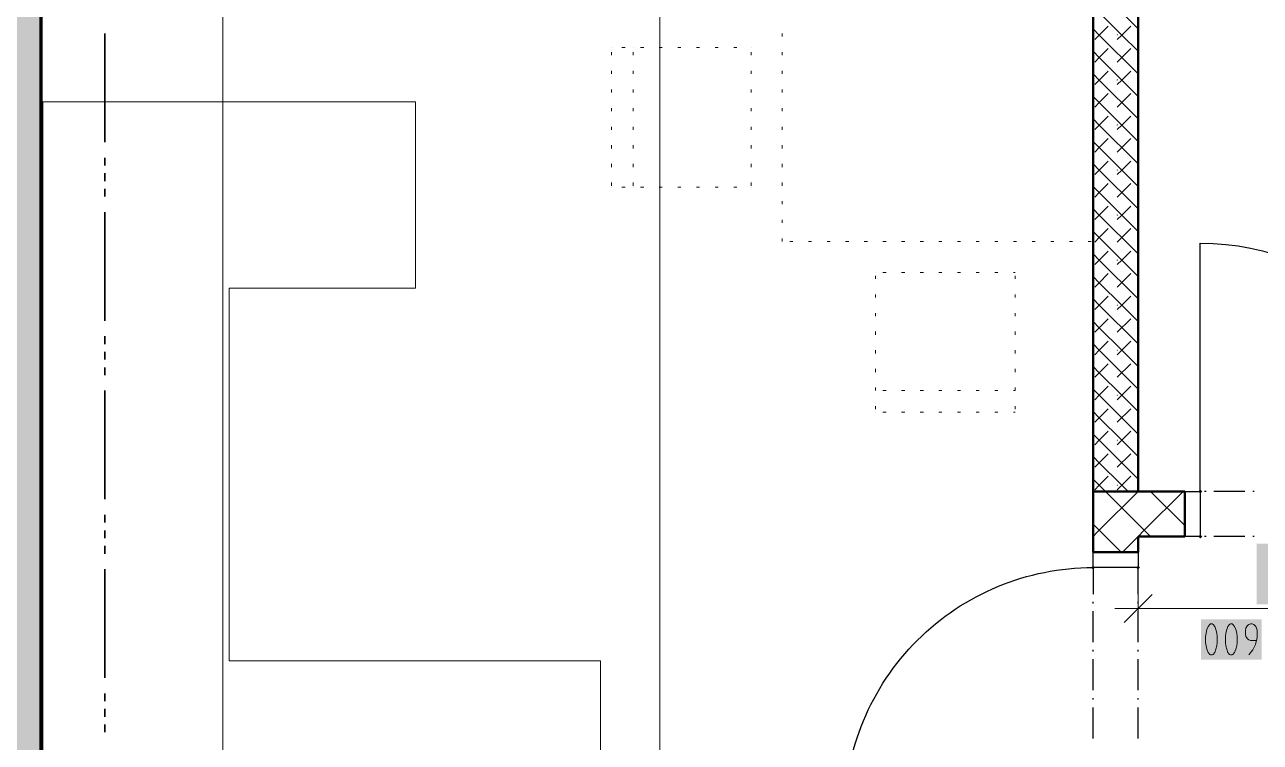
# Model space of a CAD drawing. Header units: millimetres. Extents: x 0 to 594, y 0 to 420.
# Drawn here: x 177.76 to 214.18, y 262.16 to 283.33 of the extents above; entities that cross this region are included whole.
import ezdxf

# ---------------------------------------------------------------- set-up
doc = ezdxf.new("R2010")
doc.units = ezdxf.units.MM
doc.header["$LTSCALE"] = 8
for name, color, linetype in [('PDF_Dvere', 7, 'Continuous'), ('PDF_Koty delkove', 7, 'Continuous'), ('PDF_Kuchyne', 7, 'Continuous'), ('PDF_Nabytek', 7, 'Continuous'), ('PDF_Pozarni useky', 7, 'Continuous'), ('PDF_Pricky zdene', 7, 'Continuous'), ('PDF_Steny obvodove nosne', 7, 'Continuous')]:
    doc.layers.add(name, color=color, linetype=linetype)

msp = doc.modelspace()

# ---------------------------------------------------------------- hatches: boundary and pattern name
at = {"layer": 'PDF_Steny obvodove nosne', "true_color": 0xc0c0c0, "transparency": 33554559}
msp.add_hatch(color=9, dxfattribs=at).paths.add_polyline_path([(176.414, 316.773), (176.414, 236.45), (178.246, 236.45), (178.246, 319), (178.246, 321.269), (176.414, 320.656)])

# ---------------------------------------------------------------- linework, layer by layer
at = {"layer": 'PDF_Dvere', "lineweight": 25}
for points in [[(212.408, 269.559), (212.408, 276.886, -0.414213), (219.735, 269.559)], [(209.248, 260.352), (209.248, 259.988), (201.921, 259.988, -0.414214), (209.248, 267.315), (209.248, 266.535)]]:
    msp.add_lwpolyline(points, format="xyb", dxfattribs=at)
for points in [[(212.408, 268.231), (211.95, 268.231), (211.95, 269.559), (212.408, 269.559)], [(210.576, 267.773), (210.576, 267.315), (209.248, 267.315), (209.248, 267.773)]]:
    msp.add_lwpolyline(points, close=True, dxfattribs=at)
for points in [[(212.58, 269.559), (212.534, 269.559)], [(213.725, 269.559), (212.809, 269.559)], [(214, 269.559), (213.954, 269.559)], [(212.58, 268.231), (212.534, 268.231)], [(213.725, 268.231), (212.809, 268.231)], [(214, 268.231), (213.954, 268.231)], [(210.576, 266.535), (210.576, 267.315)], [(209.248, 266.26), (209.248, 266.306)], [(210.576, 266.26), (210.576, 266.306)], [(209.248, 265.115), (209.248, 266.031)], [(210.576, 265.115), (210.576, 266.031)], [(209.248, 264.84), (209.248, 264.886)], [(210.576, 264.84), (210.576, 264.886)], [(209.248, 263.695), (209.248, 264.611)], [(210.576, 263.695), (210.576, 264.611)], [(209.248, 263.421), (209.248, 263.466)], [(210.576, 263.421), (210.576, 263.466)], [(209.248, 262.276), (209.248, 263.192)], [(210.576, 262.276), (210.576, 263.192)]]:
    msp.add_lwpolyline(points, dxfattribs=at)
at = {"layer": 'PDF_Dvere', "lineweight": 25, "transparency": 33554559}
for points in [[(212.465, 269.559), (212.408, 269.502), (212.408, 269.616), (212.35, 269.559)], [(212.465, 268.231), (212.408, 268.174), (212.408, 268.288), (212.35, 268.231)], [(209.248, 267.258), (209.191, 267.315), (209.305, 267.315), (209.248, 267.373)], [(210.576, 267.258), (210.519, 267.315), (210.633, 267.315), (210.576, 267.373)]]:
    msp.add_solid(points, dxfattribs=at)
at = {"layer": 'PDF_Koty delkove', "lineweight": 18}
for points in [[(183.6, 257.744), (183.6, 259.072), (183.6, 319)], [(196.478, 190.656), (196.478, 207.784), (196.478, 216.165), (196.478, 217.812), (196.478, 220.285), (196.478, 222.575), (196.478, 236.313), (196.478, 238.786), (196.478, 257.744), (196.478, 259.072), (196.478, 313.476)], [(210.576, 266.797), (210.576, 266.11), (210.576, 265.423)], [(210.988, 266.522), (210.164, 265.698)], [(210.576, 266.11), (209.889, 266.11)], [(234.068, 266.11), (228.633, 266.11), (228.145, 266.11), (225.093, 266.11), (223.765, 266.11), (216.071, 266.11), (210.576, 266.11)], [(212.565, 265.285), (212.565, 265.102), (212.577, 265.011), (212.602, 264.904), (212.638, 264.813), (212.687, 264.751), (212.712, 264.737), (212.76, 264.737), (212.785, 264.751), (212.834, 264.813), (212.87, 264.904), (212.895, 265.011), (212.908, 265.102), (212.908, 265.285), (212.895, 265.377), (212.87, 265.484), (212.834, 265.575), (212.785, 265.637), (212.76, 265.652)], [(212.76, 265.652), (212.712, 265.652), (212.687, 265.637), (212.638, 265.575), (212.602, 265.484), (212.577, 265.377), (212.565, 265.285)], [(214.057, 265.163), (213.886, 265.163), (213.837, 265.179), (213.8, 265.209), (213.776, 265.24), (213.752, 265.285), (213.739, 265.346), (213.739, 265.468), (213.752, 265.53), (213.776, 265.575), (213.8, 265.606), (213.837, 265.637), (213.886, 265.652), (213.934, 265.652), (213.984, 265.637)], [(213.984, 265.637), (214.02, 265.606), (214.044, 265.575), (214.069, 265.53), (214.082, 265.468), (214.082, 265.255), (214.033, 265.042), (213.959, 264.889), (213.837, 264.737)]]:
    msp.add_lwpolyline(points, dxfattribs=at)
msp.add_lwpolyline([(213.152, 265.285), (213.152, 265.102), (213.165, 265.011), (213.189, 264.904), (213.225, 264.813), (213.274, 264.751), (213.299, 264.737), (213.347, 264.737), (213.372, 264.751), (213.421, 264.813), (213.457, 264.904), (213.482, 265.011), (213.495, 265.102), (213.495, 265.285), (213.482, 265.377), (213.457, 265.484), (213.421, 265.575), (213.372, 265.637), (213.347, 265.652), (213.299, 265.652), (213.274, 265.637), (213.225, 265.575), (213.189, 265.484), (213.165, 265.377)], close=True, dxfattribs=at)
at = {"layer": 'PDF_Koty delkove', "color": 7, "lineweight": 18, "true_color": 0xffffff, "transparency": 33554559}
for points in [[(215.259, 266.231), (215.259, 268.022), (214.068, 266.231), (214.068, 268.022)], [(214.219, 265.79), (212.428, 265.79), (214.219, 264.599), (212.428, 264.599)]]:
    msp.add_solid(points, dxfattribs=at)
at = {"layer": 'PDF_Kuchyne', "lineweight": 13}
msp.add_lwpolyline([(183.787, 275.558), (183.787, 264.568), (194.731, 264.568), (194.731, 259.072), (178.291, 259.072), (178.291, 264.568), (178.291, 275.558), (178.291, 281.053), (189.282, 281.053), (189.282, 275.558)], close=True, dxfattribs=at)
at = {"layer": 'PDF_Nabytek', "lineweight": 13}
for points in [[(200.089, 282.975), (200.089, 283.066)], [(209.248, 282.975), (209.248, 283.066)], [(195.052, 282.656), (195.052, 282.656)], [(195.052, 282.656), (195.052, 282.656)], [(195.453, 282.656), (195.361, 282.656)], [(195.693, 282.656), (195.693, 282.656)], [(196.003, 282.656), (195.911, 282.656)], [(196.552, 282.656), (196.461, 282.656)], [(197.102, 282.656), (197.01, 282.656)], [(197.651, 282.656), (197.56, 282.656)], [(198.201, 282.656), (198.109, 282.656)], [(198.75, 282.656), (198.659, 282.656)], [(199.173, 282.656), (199.173, 282.656)], [(199.173, 282.656), (199.173, 282.656)], [(195.052, 282.425), (195.052, 282.517)], [(195.693, 282.425), (195.693, 282.517)], [(199.173, 282.425), (199.173, 282.517)], [(200.089, 282.425), (200.089, 282.517)], [(209.248, 282.425), (209.248, 282.517)], [(195.052, 281.876), (195.052, 281.967)], [(195.693, 281.876), (195.693, 281.967)], [(199.173, 281.876), (199.173, 281.967)], [(200.089, 281.876), (200.089, 281.967)], [(209.248, 281.876), (209.248, 281.967)], [(195.052, 281.326), (195.052, 281.418)], [(195.693, 281.326), (195.693, 281.418)], [(199.173, 281.326), (199.173, 281.418)], [(200.089, 281.326), (200.089, 281.418)], [(209.248, 281.326), (209.248, 281.418)], [(195.052, 280.777), (195.052, 280.868)], [(195.693, 280.777), (195.693, 280.868)], [(199.173, 280.777), (199.173, 280.868)], [(200.089, 280.777), (200.089, 280.868)], [(209.248, 280.777), (209.248, 280.868)], [(195.052, 280.227), (195.052, 280.319)], [(195.693, 280.227), (195.693, 280.319)], [(199.173, 280.227), (199.173, 280.319)], [(200.089, 280.227), (200.089, 280.319)], [(209.248, 280.227), (209.248, 280.319)], [(195.052, 279.677), (195.052, 279.769)], [(195.693, 279.677), (195.693, 279.769)], [(199.173, 279.677), (199.173, 279.769)], [(200.089, 279.677), (200.089, 279.769)], [(209.248, 279.677), (209.248, 279.769)], [(195.052, 279.128), (195.052, 279.22)], [(195.693, 279.128), (195.693, 279.22)], [(199.173, 279.128), (199.173, 279.22)], [(200.089, 279.128), (200.089, 279.22)], [(209.248, 279.128), (209.248, 279.22)], [(195.052, 278.578), (195.052, 278.67)], [(195.693, 278.578), (195.693, 278.67)], [(199.173, 278.578), (199.173, 278.67)], [(200.089, 278.578), (200.089, 278.67)], [(209.248, 278.578), (209.248, 278.67)], [(195.052, 278.535), (195.052, 278.535)], [(195.052, 278.535), (195.052, 278.535)], [(195.453, 278.535), (195.361, 278.535)], [(195.693, 278.535), (195.693, 278.535)], [(196.003, 278.535), (195.911, 278.535)], [(196.552, 278.535), (196.461, 278.535)], [(197.102, 278.535), (197.01, 278.535)], [(197.651, 278.535), (197.56, 278.535)], [(198.201, 278.535), (198.109, 278.535)], [(198.75, 278.535), (198.659, 278.535)], [(199.173, 278.535), (199.173, 278.535)], [(199.173, 278.535), (199.173, 278.535)], [(200.089, 278.029), (200.089, 278.121)], [(209.248, 278.029), (209.248, 278.121)], [(200.089, 277.479), (200.089, 277.571)], [(209.248, 277.479), (209.248, 277.571)], [(200.089, 276.932), (200.089, 277.021)], [(200.089, 276.932), (200.089, 276.932)], [(200.399, 276.932), (200.307, 276.932)], [(200.948, 276.932), (200.857, 276.932)], [(201.498, 276.932), (201.406, 276.932)], [(202.047, 276.932), (201.956, 276.932)], [(202.597, 276.932), (202.505, 276.932)], [(203.146, 276.932), (203.055, 276.932)], [(203.696, 276.932), (203.604, 276.932)], [(204.246, 276.932), (204.154, 276.932)], [(204.795, 276.932), (204.703, 276.932)], [(205.345, 276.932), (205.253, 276.932)], [(205.894, 276.932), (205.802, 276.932)], [(206.444, 276.932), (206.352, 276.932)], [(206.993, 276.932), (206.902, 276.932)], [(207.543, 276.932), (207.451, 276.932)], [(208.092, 276.932), (208.001, 276.932)], [(208.642, 276.932), (208.55, 276.932)], [(209.191, 276.932), (209.1, 276.932)], [(209.248, 276.932), (209.248, 277.021)], [(209.248, 276.932), (209.248, 276.932)], [(209.248, 276.932), (209.248, 276.932)], [(202.833, 276.016), (202.833, 276.016)], [(202.833, 276.016), (202.833, 276.016)], [(202.833, 275.831), (202.833, 275.922)], [(203.146, 276.016), (203.055, 276.016)], [(203.696, 276.016), (203.604, 276.016)], [(204.246, 276.016), (204.154, 276.016)], [(204.795, 276.016), (204.703, 276.016)], [(205.345, 276.016), (205.253, 276.016)], [(205.894, 276.016), (205.802, 276.016)], [(206.444, 276.016), (206.352, 276.016)], [(206.954, 276.016), (206.902, 276.016)], [(206.954, 276.016), (206.954, 276.016)], [(206.954, 276.016), (206.954, 276.016)], [(206.954, 275.831), (206.954, 275.922)], [(202.833, 275.281), (202.833, 275.373)], [(206.954, 275.281), (206.954, 275.373)], [(202.833, 274.732), (202.833, 274.823)], [(206.954, 274.732), (206.954, 274.823)], [(202.833, 274.182), (202.833, 274.274)], [(206.954, 274.182), (206.954, 274.274)], [(202.833, 273.633), (202.833, 273.724)], [(206.954, 273.633), (206.954, 273.724)], [(202.833, 273.083), (202.833, 273.175)], [(206.954, 273.083), (206.954, 273.175)], [(202.833, 272.534), (202.833, 272.625)], [(202.833, 272.536), (202.833, 272.536)], [(203.146, 272.536), (203.055, 272.536)], [(203.696, 272.536), (203.604, 272.536)], [(204.246, 272.536), (204.154, 272.536)], [(204.795, 272.536), (204.703, 272.536)], [(205.345, 272.536), (205.253, 272.536)], [(205.894, 272.536), (205.802, 272.536)], [(206.444, 272.536), (206.352, 272.536)], [(206.954, 272.536), (206.902, 272.536)], [(206.954, 272.534), (206.954, 272.625)], [(206.954, 272.536), (206.954, 272.536)], [(202.833, 271.984), (202.833, 272.076)], [(206.954, 271.984), (206.954, 272.076)], [(202.833, 271.895), (202.833, 271.895)], [(202.833, 271.895), (202.833, 271.895)], [(203.146, 271.895), (203.055, 271.895)], [(203.696, 271.895), (203.604, 271.895)], [(204.246, 271.895), (204.154, 271.895)], [(204.795, 271.895), (204.703, 271.895)], [(205.345, 271.895), (205.253, 271.895)], [(205.894, 271.895), (205.802, 271.895)], [(206.444, 271.895), (206.352, 271.895)], [(206.954, 271.895), (206.902, 271.895)], [(206.954, 271.895), (206.954, 271.895)], [(206.954, 271.895), (206.954, 271.895)]]:
    msp.add_lwpolyline(points, dxfattribs=at)
at = {"layer": 'PDF_Pozarni useky', "lineweight": 35}
for points in [[(180.123, 279.861), (180.123, 283.066)], [(180.123, 279.174), (180.123, 279.403)], [(180.123, 278.716), (180.123, 278.945)], [(180.123, 278.258), (180.123, 278.487)], [(180.123, 274.594), (180.123, 277.8)], [(180.123, 273.907), (180.123, 274.136)], [(180.123, 273.45), (180.123, 273.679)], [(180.123, 272.992), (180.123, 273.221)], [(180.123, 269.328), (180.123, 272.534)], [(180.123, 268.641), (180.123, 268.87)], [(180.123, 268.183), (180.123, 268.412)], [(180.123, 267.725), (180.123, 267.954)], [(180.123, 264.062), (180.123, 267.267)], [(180.123, 263.375), (180.123, 263.604)], [(180.123, 262.917), (180.123, 263.146)], [(180.123, 262.459), (180.123, 262.688)]]:
    msp.add_lwpolyline(points, dxfattribs=at)
at = {"layer": 'PDF_Pricky zdene', "lineweight": 50}
msp.add_lwpolyline([(210.576, 269.559), (210.576, 313.476), (210.576, 313.613), (209.248, 313.613), (209.248, 313.476), (209.248, 269.559), (209.248, 269.559)], close=True, dxfattribs=at)
at = {"layer": 'PDF_Pricky zdene', "lineweight": 9}
for points in [[(210.576, 283.206), (209.431, 284.351), (209.697, 284.616)], [(210.576, 282.542), (210.095, 283.023), (209.431, 283.687)], [(209.431, 283.023), (209.248, 283.206)], [(209.298, 282.89), (209.431, 283.023), (209.697, 283.288)], [(210.576, 281.878), (209.431, 283.023)], [(209.962, 282.89), (210.095, 283.023), (210.361, 283.288)], [(209.431, 282.359), (209.697, 282.624)], [(209.962, 282.226), (210.361, 282.624)], [(209.431, 282.359), (209.248, 282.542)], [(209.298, 282.226), (209.431, 282.359)], [(210.576, 281.214), (210.095, 281.695), (209.431, 282.359)], [(209.431, 281.695), (209.248, 281.878)], [(210.576, 280.55), (209.431, 281.695), (209.697, 281.96)], [(209.962, 281.562), (210.095, 281.695), (210.361, 281.96)], [(209.298, 281.562), (209.431, 281.695)], [(209.431, 281.031), (209.248, 281.214)], [(209.431, 281.031), (209.697, 281.296)], [(209.962, 280.898), (210.361, 281.296)], [(209.298, 280.898), (209.431, 281.031)], [(210.576, 279.886), (210.095, 280.367), (209.431, 281.031)], [(209.431, 280.367), (209.248, 280.55)], [(209.298, 280.234), (209.431, 280.367), (209.697, 280.632)], [(209.962, 280.234), (210.095, 280.367), (210.361, 280.632)], [(210.576, 279.222), (209.431, 280.367)], [(209.431, 279.703), (209.248, 279.886)], [(209.298, 279.57), (209.431, 279.703)], [(209.431, 279.703), (209.697, 279.968)], [(210.576, 278.558), (210.095, 279.039), (209.431, 279.703)], [(209.962, 279.57), (210.361, 279.968)], [(209.431, 279.039), (209.248, 279.222)], [(209.298, 278.906), (209.431, 279.039), (209.697, 279.304)], [(210.576, 277.894), (209.431, 279.039)], [(209.962, 278.906), (210.095, 279.039), (210.361, 279.304)], [(209.431, 278.375), (209.697, 278.64)], [(209.962, 278.242), (210.361, 278.64)], [(209.431, 278.375), (209.248, 278.558)], [(209.298, 278.242), (209.431, 278.375)], [(210.576, 277.23), (210.095, 277.711), (209.431, 278.375)], [(209.431, 277.711), (209.248, 277.894)], [(209.298, 277.578), (209.431, 277.711), (209.697, 277.976)], [(209.962, 277.578), (210.095, 277.711), (210.361, 277.976)], [(210.576, 276.566), (209.431, 277.711)], [(209.431, 277.046), (209.248, 277.23)], [(209.431, 277.046), (209.697, 277.312)], [(209.962, 276.914), (210.361, 277.312)], [(209.298, 276.914), (209.431, 277.046)], [(210.576, 275.902), (210.095, 276.382), (209.431, 277.046)], [(209.431, 276.382), (209.248, 276.566)], [(209.298, 276.25), (209.431, 276.382), (209.697, 276.648)], [(209.962, 276.25), (210.095, 276.382), (210.361, 276.648)], [(210.576, 275.238), (209.431, 276.382)], [(209.431, 275.718), (209.248, 275.902)], [(209.298, 275.586), (209.431, 275.718)], [(209.431, 275.718), (209.697, 275.984)], [(210.576, 274.574), (210.095, 275.054), (209.431, 275.718)], [(209.962, 275.586), (210.361, 275.984)], [(209.298, 274.922), (209.431, 275.054), (209.697, 275.32)], [(209.962, 274.922), (210.095, 275.054), (210.361, 275.32)], [(209.431, 275.054), (209.248, 275.238)], [(210.576, 273.91), (209.431, 275.054)], [(209.431, 274.39), (209.697, 274.656)], [(209.962, 274.258), (210.361, 274.656)], [(209.431, 274.39), (209.248, 274.574)], [(209.298, 274.258), (209.431, 274.39)], [(210.576, 273.246), (210.095, 273.726), (209.431, 274.39)], [(209.431, 273.726), (209.248, 273.91)], [(209.298, 273.594), (209.431, 273.726), (209.697, 273.992)], [(209.962, 273.594), (210.095, 273.726), (210.361, 273.992)], [(210.576, 272.582), (209.431, 273.726)], [(209.431, 273.062), (209.248, 273.246)], [(209.431, 273.062), (209.697, 273.328)], [(209.962, 272.93), (210.361, 273.328)], [(209.298, 272.93), (209.431, 273.062)], [(210.576, 271.918), (210.095, 272.398), (209.431, 273.062)], [(209.431, 272.398), (209.248, 272.582)], [(210.576, 271.254), (209.431, 272.398), (209.697, 272.664)], [(209.962, 272.266), (210.095, 272.398), (210.361, 272.664)], [(209.298, 272.266), (209.431, 272.398)], [(209.431, 271.734), (209.248, 271.918)], [(209.298, 271.602), (209.431, 271.734)], [(209.431, 271.734), (209.697, 272)], [(210.576, 270.59), (210.095, 271.07), (209.431, 271.734)], [(209.962, 271.602), (210.361, 272)], [(210.576, 269.926), (209.431, 271.07), (209.697, 271.336)], [(209.962, 270.938), (210.095, 271.07), (210.361, 271.336)], [(209.431, 271.07), (209.248, 271.254)], [(209.298, 270.938), (209.431, 271.07)], [(209.431, 270.406), (209.248, 270.59)], [(209.431, 270.406), (209.697, 270.672)], [(209.962, 270.274), (210.361, 270.672)], [(209.298, 270.274), (209.431, 270.406)], [(210.278, 269.559), (210.095, 269.742), (209.431, 270.406)], [(209.431, 269.742), (209.248, 269.926)], [(210.942, 268.231), (210.759, 268.414), (210.576, 268.598), (209.614, 269.559), (209.431, 269.742), (209.697, 270.008)], [(209.962, 269.61), (210.095, 269.742), (210.361, 270.008)], [(210.576, 269.559), (209.431, 268.414), (209.37, 268.476), (209.248, 268.598)], [(209.298, 269.61), (209.431, 269.742)], [(211.904, 269.559), (210.759, 268.414), (210.576, 268.231)], [(210.576, 269.559), (210.576, 269.559)], [(211.95, 268.552), (210.942, 269.559)], [(209.431, 268.414), (209.382, 268.365), (209.248, 268.231)], [(210.072, 267.773), (209.431, 268.414)], [(210.576, 268.231), (210.118, 267.773)], [(211.95, 268.277), (211.904, 268.231)]]:
    msp.add_lwpolyline(points, dxfattribs=at)
at = {"layer": 'PDF_Pricky zdene', "lineweight": 50}
for points in [[(210.576, 269.559), (209.248, 269.559), (209.248, 269.376), (209.248, 267.773)], [(211.95, 269.559), (210.576, 269.559)], [(211.95, 269.559), (211.95, 268.231)], [(210.576, 268.231), (210.576, 267.773), (209.248, 267.773)], [(210.576, 268.231), (211.95, 268.231)]]:
    msp.add_lwpolyline(points, dxfattribs=at)
at = {"layer": 'PDF_Pricky zdene', "lineweight": 9, "transparency": 33554559}
for points in [[(209.431, 283.002), (209.411, 283.023), (209.452, 283.023), (209.431, 283.043)], [(209.962, 283.005), (209.942, 283.025), (209.983, 283.025), (209.962, 283.046)], [(209.431, 281.674), (209.411, 281.695), (209.452, 281.695), (209.431, 281.715)], [(209.962, 281.677), (209.942, 281.697), (209.983, 281.697), (209.962, 281.718)], [(209.431, 280.346), (209.411, 280.367), (209.452, 280.367), (209.431, 280.387)], [(209.962, 280.349), (209.942, 280.369), (209.983, 280.369), (209.962, 280.39)], [(209.431, 279.018), (209.411, 279.039), (209.452, 279.039), (209.431, 279.059)], [(209.962, 279.021), (209.942, 279.041), (209.983, 279.041), (209.962, 279.062)], [(209.431, 277.69), (209.411, 277.711), (209.452, 277.711), (209.431, 277.731)], [(209.962, 277.693), (209.942, 277.713), (209.983, 277.713), (209.962, 277.734)], [(209.431, 276.362), (209.411, 276.382), (209.452, 276.382), (209.431, 276.403)], [(209.962, 276.365), (209.942, 276.385), (209.983, 276.385), (209.962, 276.406)], [(209.431, 275.034), (209.411, 275.054), (209.452, 275.054), (209.431, 275.075)], [(209.962, 275.037), (209.942, 275.057), (209.983, 275.057), (209.962, 275.078)], [(209.431, 273.706), (209.411, 273.726), (209.452, 273.726), (209.431, 273.747)], [(209.962, 273.708), (209.942, 273.729), (209.983, 273.729), (209.962, 273.75)], [(209.431, 272.378), (209.411, 272.398), (209.452, 272.398), (209.431, 272.419)], [(209.962, 272.38), (209.942, 272.401), (209.983, 272.401), (209.962, 272.422)], [(209.431, 271.05), (209.411, 271.07), (209.452, 271.07), (209.431, 271.091)], [(209.962, 271.052), (209.942, 271.073), (209.983, 271.073), (209.962, 271.094)], [(209.431, 269.722), (209.411, 269.742), (209.452, 269.742), (209.431, 269.763)], [(209.962, 269.724), (209.942, 269.745), (209.983, 269.745), (209.962, 269.766)]]:
    msp.add_solid(points, dxfattribs=at)
at = {"layer": 'PDF_Steny obvodove nosne', "lineweight": 70}
msp.add_lwpolyline([(176.414, 316.773), (176.414, 315.811), (176.414, 313.476), (176.414, 275.833), (176.414, 274.505), (176.414, 245.563), (176.414, 243.228), (176.414, 237.732), (176.414, 236.45), (177.604, 236.45), (178.246, 236.45), (178.246, 238.648), (178.246, 247.67), (178.246, 257.744), (178.246, 319), (178.246, 321.269), (176.414, 320.656), (176.414, 316.956)], close=True, dxfattribs=at)

doc.saveas('drawing.dxf')
